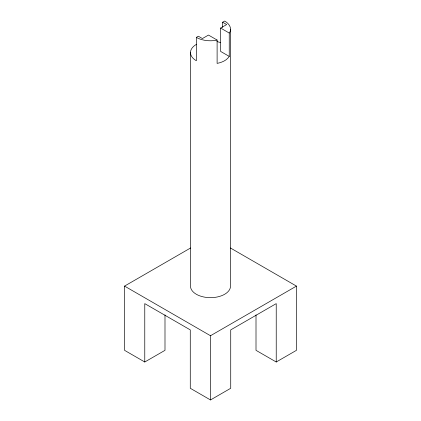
<?xml version="1.0" encoding="UTF-8"?>
<svg xmlns="http://www.w3.org/2000/svg" width="421" height="421" viewBox="0 0 421 421"><rect width="100%" height="100%" fill="white"/><g stroke="black" fill="none" stroke-linecap="round" stroke-linejoin="round"><path stroke-width="0.63" d="M196.344 44.405A20.019 11.556 0 0 0 196.344 60.75L196.344 37.395L198.365 36.227L202.412 38.564L208.479 35.064L217.11 40.048L217.11 63.397C221.714 62.461 226.666 60.545 229.245 56.393L229.245 33.043L229.84 32.217A20.019 11.556 0 0 0 224.656 21.05L222.635 22.218L222.635 27.407M229.245 56.393L220.615 51.409L220.615 28.054L226.677 24.555L222.635 22.218M164.995 314.903L164.995 350.325L144.771 362.002L124.548 350.325L124.548 286.106L190.576 247.985M124.548 286.106L210.5 335.732L296.452 286.106L296.452 350.325L276.229 362.002L256.005 350.325L256.005 314.903M144.771 362.002L144.771 303.62L190.276 329.89L190.276 388.273L210.5 399.95L230.724 388.273L230.724 329.89L276.229 303.62L276.229 362.002M217.11 40.048L215.684 40.39A20.019 11.556 0 0 1 196.344 37.395M220.615 28.054L229.245 33.043M230.424 247.985L296.452 286.106M230.519 29.223L230.519 286.106A20.019 11.556 0 0 1 210.5 297.663A20.019 11.556 0 0 1 190.481 286.106L190.481 52.578M210.5 335.732L210.5 399.95M216.931 41.632A20.019 11.556 0 0 1 220.509 42.568"/></g></svg>
